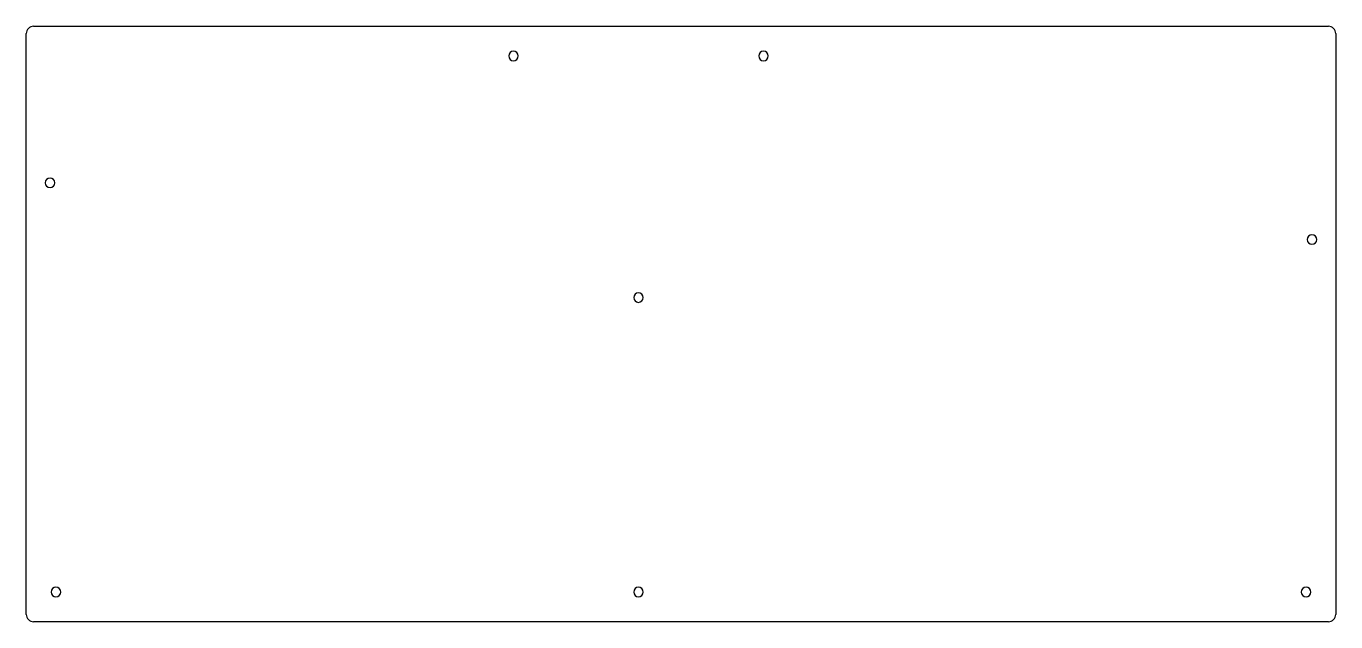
# Model space of a CAD drawing. Header units: inches. Extents: x -112 to 328, y 40 to 240.
import ezdxf

# ---------------------------------------------------------------- set-up
doc = ezdxf.new("R2010")
doc.units = ezdxf.units.IN
doc.header["$MEASUREMENT"] = 0

# ---------------------------------------------------------------- blocks, each defined once
blk = doc.blocks.new('block 3')
at = {"color": 7, "lineweight": 25}
blk.add_lwpolyline([(-109.55, 239.88), (325.45, 239.88)], dxfattribs=at)
blk = doc.blocks.new('block 4')
at = {"color": 7, "lineweight": 25}
blk.add_open_spline([(327.95, 237.38), (327.95, 238.76), (326.83, 239.88), (325.45, 239.88)], degree=3, dxfattribs=at)
blk = doc.blocks.new('block 5')
at = {"color": 7, "lineweight": 25}
blk.add_lwpolyline([(327.95, 237.38), (327.95, 42.38)], dxfattribs=at)
blk = doc.blocks.new('block 6')
at = {"color": 7, "lineweight": 25}
blk.add_open_spline([(325.45, 39.88), (326.83, 39.88), (327.95, 41), (327.95, 42.38)], degree=3, dxfattribs=at)
blk = doc.blocks.new('block 7')
at = {"color": 7, "lineweight": 25}
blk.add_lwpolyline([(325.45, 39.88), (-109.55, 39.88)], dxfattribs=at)
blk = doc.blocks.new('block 8')
at = {"color": 7, "lineweight": 25}
blk.add_open_spline([(-112.05, 42.38), (-112.05, 41), (-110.93, 39.88), (-109.55, 39.88)], degree=3, dxfattribs=at)
blk = doc.blocks.new('block 9')
at = {"color": 7, "lineweight": 25}
blk.add_lwpolyline([(-112.05, 42.38), (-112.05, 237.38)], dxfattribs=at)
blk = doc.blocks.new('block 10')
at = {"color": 7, "lineweight": 25}
blk.add_open_spline([(-109.55, 239.88), (-110.93, 239.88), (-112.05, 238.76), (-112.05, 237.38)], degree=3, dxfattribs=at)
blk = doc.blocks.new('block 2')
for name in ['block 10', 'block 3', 'block 4', 'block 9', 'block 5', 'block 8', 'block 7', 'block 6']:
    blk.add_blockref(name, (0, 0))

msp = doc.modelspace()

# ---------------------------------------------------------------- linework, layer by layer
at = {"color": 7, "lineweight": 25}
for points in [[(53.26, 229.88), (53.26, 228.99), (52.55, 228.28), (51.66, 228.28), (50.78, 228.28), (50.06, 228.99), (50.06, 229.88), (50.06, 230.76), (50.78, 231.48), (51.66, 231.48), (52.55, 231.48), (53.26, 230.76), (53.26, 229.88)], [(137.26, 229.88), (137.26, 228.99), (136.55, 228.28), (135.66, 228.28), (134.78, 228.28), (134.06, 228.99), (134.06, 229.88), (134.06, 230.76), (134.78, 231.48), (135.66, 231.48), (136.55, 231.48), (137.26, 230.76), (137.26, 229.88)], [(-102.45, 187.28), (-102.45, 186.39), (-103.17, 185.68), (-104.05, 185.68), (-104.93, 185.68), (-105.65, 186.39), (-105.65, 187.28), (-105.65, 188.16), (-104.93, 188.88), (-104.05, 188.88), (-103.17, 188.88), (-102.45, 188.16), (-102.45, 187.28)], [(321.55, 168.23), (321.55, 167.34), (320.83, 166.63), (319.95, 166.63), (319.07, 166.63), (318.35, 167.34), (318.35, 168.23), (318.35, 169.11), (319.07, 169.83), (319.95, 169.83), (320.83, 169.83), (321.55, 169.11), (321.55, 168.23)], [(95.26, 148.74), (95.26, 147.85), (94.55, 147.14), (93.66, 147.14), (92.78, 147.14), (92.06, 147.85), (92.06, 148.74), (92.06, 149.62), (92.78, 150.34), (93.66, 150.34), (94.55, 150.34), (95.26, 149.62), (95.26, 148.74)], [(-100.45, 49.88), (-100.45, 48.99), (-101.17, 48.28), (-102.05, 48.28), (-102.93, 48.28), (-103.65, 48.99), (-103.65, 49.88), (-103.65, 50.76), (-102.93, 51.48), (-102.05, 51.48), (-101.17, 51.48), (-100.45, 50.76), (-100.45, 49.88)], [(95.26, 49.88), (95.26, 48.99), (94.55, 48.28), (93.66, 48.28), (92.78, 48.28), (92.06, 48.99), (92.06, 49.88), (92.06, 50.76), (92.78, 51.48), (93.66, 51.48), (94.55, 51.48), (95.26, 50.76), (95.26, 49.88)], [(319.55, 49.88), (319.55, 48.99), (318.83, 48.28), (317.95, 48.28), (317.07, 48.28), (316.35, 48.99), (316.35, 49.88), (316.35, 50.76), (317.07, 51.48), (317.95, 51.48), (318.83, 51.48), (319.55, 50.76), (319.55, 49.88)]]:
    msp.add_open_spline(points, degree=3, knots=[0, 0, 0, 0, 1, 1, 1, 2, 2, 2, 3, 3, 3, 4, 4, 4, 4], dxfattribs=at)

# ---------------------------------------------------------------- block references
msp.add_blockref('block 2', (0, 0))

doc.saveas('drawing.dxf')
